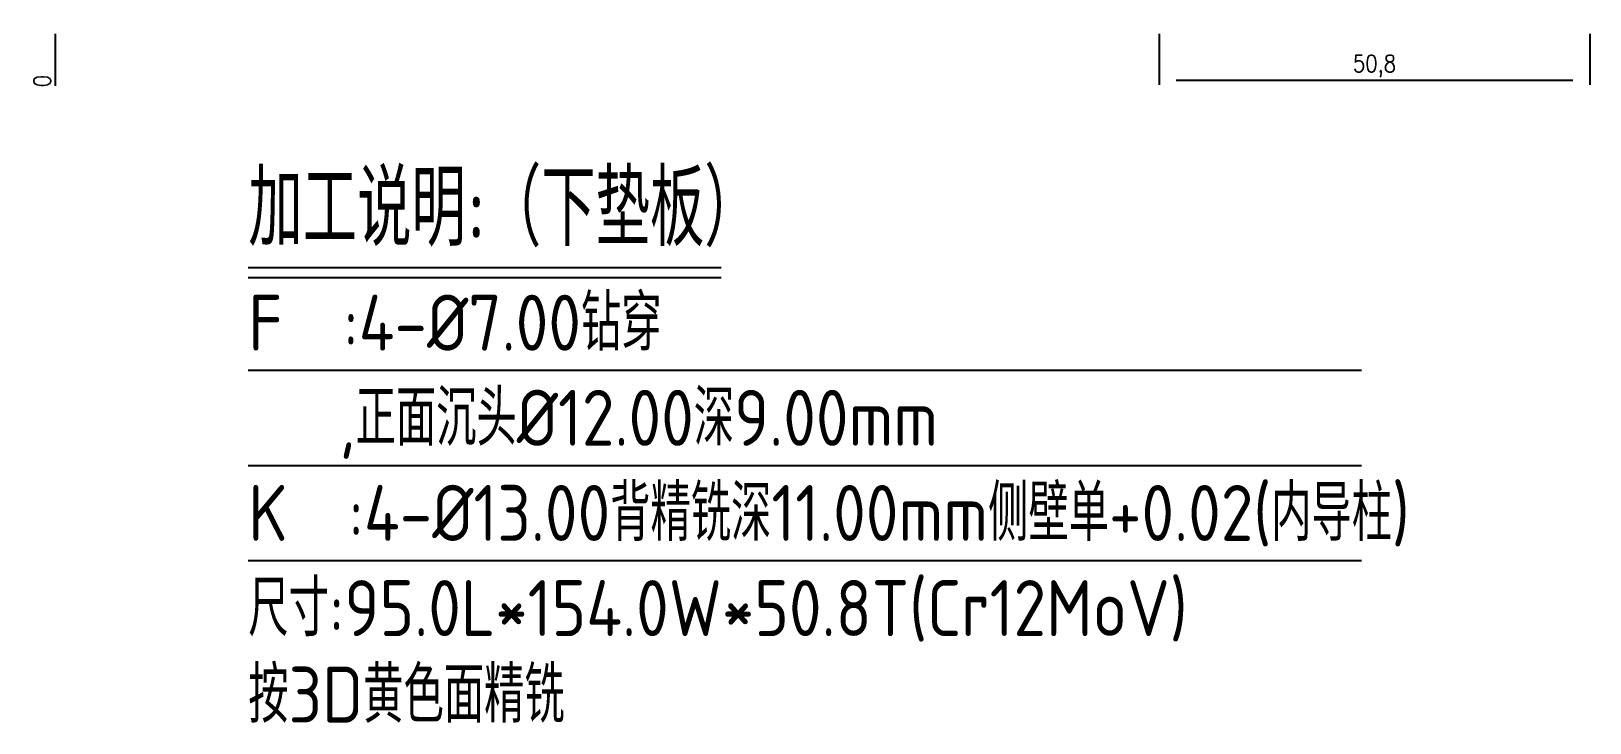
# Model space of a CAD drawing. Header units: millimetres. Extents: x 107096 to 107423, y -5188 to -4935.
# Drawn here: x 107235.9 to 107419.7, y -5178.9 to -5097.3 of the extents above; entities that cross this region are included whole.
import ezdxf

# ---------------------------------------------------------------- set-up
doc = ezdxf.new("R2010")
doc.units = ezdxf.units.MM
doc.layers.add('DIM', color=4, linetype='Continuous')
doc.layers.add('TEXT', color=4, linetype='Continuous')
doc.styles.add('gbenor', font='gbenor.shx', dxfattribs={"bigfont": 'gbcbig.shx'})
doc.styles.get("Standard").update_dxf_attribs({"font": 'txt.shx', "width": 0.85, "bigfont": 'ctxt.shx'})
doc.dimstyles.new('T-2-WX', dxfattribs={"dimtxt": 2, "dimasz": 2, "dimexe": 0.5, "dimexo": 0.5, "dimgap": 0.5, "dimtad": 1, "dimtxsty": 'Standard', "dimblk": 'OPEN30', "dimcen": 0, "dimazin": 3, "dimtfac": 1, "dimtmove": 0, "dimatfit": 3, "dimldrblk": 'OPEN30', "dimlwd": -1, "dimlwe": -1})

# ---------------------------------------------------------------- blocks, each defined once
blk = doc.blocks.new('*D7581')
at = {"layer": 'Defpoints', "color": 0}
for p in [(107238.68, -5097.15), (107238.68, -5097.15), (107238.68, -5102.15)]:
    blk.add_point(p, dxfattribs=at)
at = {"layer": 'DIM', "color": 0}
blk.add_line((107238.68, -5097.65), (107238.68, -5103.78), dxfattribs=at)
at = {"layer": 'DIM', "color": 0, "insert": (107237.18, -5103.22), "char_height": 2, "attachment_point": 5, "rotation": 90}
blk.add_mtext('0', dxfattribs=at)
blk = doc.blocks.new('_Open30')
blk = doc.blocks.new('*D7583')
at = {"layer": 'Defpoints', "color": 0}
for p in [(107368.92, -5097.15), (107419.72, -5097.15), (107368.92, -5103.15)]:
    blk.add_point(p, dxfattribs=at)
at = {"layer": 'DIM', "color": 0}
for p, q in [((107368.92, -5097.65), (107368.92, -5103.65)), ((107419.72, -5097.65), (107419.72, -5103.65)), ((107417.72, -5103.15), (107370.92, -5103.15))]:
    blk.add_line(p, q, dxfattribs=at)
at = {"layer": 'DIM', "color": 0, "insert": (107394.32, -5101.46), "char_height": 2, "attachment_point": 5}
blk.add_mtext('50,8', dxfattribs=at)

msp = doc.modelspace()

# ---------------------------------------------------------------- linework, layer by layer
at = {"layer": 'TEXT', "color": 3, "linetype": 'Continuous'}
for p, q in [((107261.479, -5125.221), (107317.236, -5125.221)), ((107261.479, -5126.376), (107317.236, -5126.376)), ((107261.479, -5137.332), (107392.783, -5137.332)), ((107261.479, -5148.552), (107392.783, -5148.552)), ((107261.479, -5159.772), (107392.783, -5159.772))]:
    msp.add_line(p, q, dxfattribs=at)

# ---------------------------------------------------------------- texts
at = {"layer": 'TEXT', "color": 4, "linetype": 'Continuous', "style": 'gbenor'}
for s, height, p in [('加工说明:（下垫板）', 8.91, (107261.479, -5122.68)), ('F  :4-%%C7.00钻穿', 6.6, (107261.479, -5135.022)), ('   ,正面沉头%%c12.00深9.00mm', 6.6, (107261.479, -5146.242)), ('尺寸:95.0L*154.0W*50.8T(Cr12MoV)', 6.6, (107261.479, -5168.682))]:
    msp.add_text(s, height=height, dxfattribs=at).set_placement(p)
at = {"layer": 'TEXT', "color": 2, "linetype": 'Continuous', "style": 'gbenor'}
for s, p in [('K  :4-%%C13.00背精铣深11.00mm侧壁单+0.02(内导柱)', (107261.479, -5157.462)), ('按3D黄色面精铣', (107261.479, -5178.891))]:
    msp.add_text(s, height=6.6, dxfattribs=at).set_placement(p)

# ---------------------------------------------------------------- dimensions: what is measured, and where the dimension line sits
at = {"layer": 'DIM', "color": 4}
dim = msp.add_ordinate_dim(feature_location=(107238.677654276, -5097.14994949), offset=(0, -5), dtype=1, origin=(107238.677654276, -5097.14994949), dimstyle='T-2-WX', dxfattribs=at)
dim.commit()
dim.dimension.update_dxf_attribs({"geometry": '*D7581', "text_midpoint": (107237.177654276, -5103.216616157)})
dim = msp.add_linear_dim(base=(107368.919, -5103.15), p1=(107419.719, -5097.15), p2=(107368.919, -5097.15), dimstyle='T-2-WX', dxfattribs=at)
dim.commit()
dim.dimension.update_dxf_attribs({"geometry": '*D7583', "text_midpoint": (107394.319, -5101.459)})

doc.saveas('drawing.dxf')
